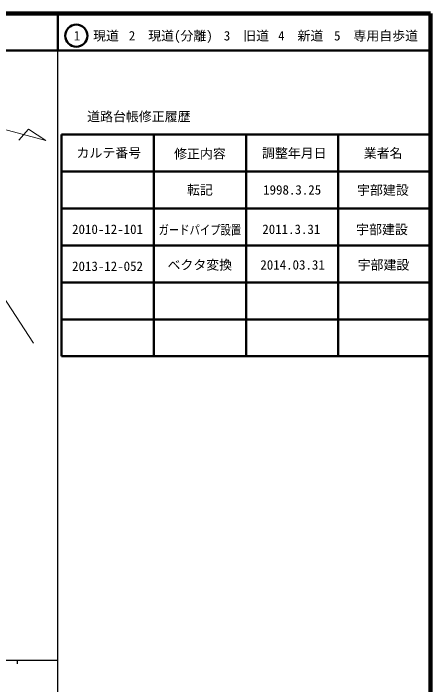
# Model space of a CAD drawing. Units: millimetres, scale not verified. Extents: x 40000 to 680000, y 20000 to 380000.
# Drawn here: x 566993 to 680000, y 198357 to 380000 of the extents above; entities that cross this region are included whole.
import ezdxf
from ezdxf.enums import TextEntityAlignment as Align

# ---------------------------------------------------------------- set-up
doc = ezdxf.new("R2010")
doc.units = ezdxf.units.MM
doc.header["$LTSCALE"] = 1000
for name, color, linetype, lineweight in [('M-STR-HTXT', 7, 'Continuous', 13), ('M-TTL', 2, 'Continuous', 140), ('M-TTL-BAND', 7, 'Continuous', 25), ('M-TTL-FRAM', 2, 'Continuous', 50), ('M-TTL-LINE', 7, 'Continuous', 50)]:
    doc.layers.add(name, color=color, linetype=linetype, lineweight=lineweight)
doc.layers.add('M-TTL-TXT', color=7, linetype='Continuous')
doc.styles.add('ＭＳ ゴシック', font='')
doc.styles.get('ＭＳ ゴシック').set_extended_font_data('MS Gothic')

msp = doc.modelspace()

# ---------------------------------------------------------------- linework, layer by layer
at = {"layer": 'M-STR-HTXT'}
for p, q in [((546753, 353274), (575762, 345627)), ((571093, 348683), (568487, 345720)), ((575762, 345627), (571093, 348683)), ((572459, 290789), (559065, 311112))]:
    msp.add_line(p, q, dxfattribs=at)
at = {"layer": 'M-TTL'}
for p, q in [((680000, 380000), (40000, 380000)), ((680000, 20000), (680000, 380000))]:
    msp.add_line(p, q, dxfattribs=at)
at = {"layer": 'M-TTL-BAND'}
for p, q in [((579000, 20000), (579000, 370000)), ((40000, 205000), (579000, 205000)), ((568000, 205000), (568000, 204000))]:
    msp.add_line(p, q, dxfattribs=at)
at = {"layer": 'M-TTL-FRAM'}
for p, q in [((580000, 347197), (580000, 287197)), ((580000, 347197), (680000, 347197)), ((580000, 287197), (680000, 287197))]:
    msp.add_line(p, q, dxfattribs=at)
at = {"layer": 'M-TTL-LINE'}
for p, q in [((579000, 380000), (579000, 370000)), ((40000, 370000), (680000, 370000)), ((605000, 347197), (605000, 287197)), ((630000, 347197), (630000, 287197)), ((655000, 347197), (655000, 287197)), ((580000, 337197), (680000, 337197)), ((580000, 327197), (680000, 327197)), ((580000, 317197), (680000, 317197)), ((580000, 307197), (680000, 307197)), ((580000, 297197), (680000, 297197))]:
    msp.add_line(p, q, dxfattribs=at)
msp.add_circle((584031, 373958), 3000, dxfattribs=at)

# ---------------------------------------------------------------- texts
at = {"layer": 'M-TTL-TXT', "style": 'ＭＳ ゴシック'}
for s, p in [('1\u3000現道', (589448, 373958)), ('2\u3000現道(分離)', (609619, 373958)), ('3\u3000旧道', (630121, 373958)), ('4\u3000新道', (644824, 373958)), ('5\u3000専用自歩道', (665228, 373958)), ('道路台帳修正履歴', (600968, 352113)), ('カルテ番号', (592839, 342277)), ('修正内容', (617509, 342023)), ('調整年月日', (643089, 342197)), ('業者名', (667134, 342197)), ('転記', (617500, 332245)), ('1998.3.25', (642500, 332245)), ('宇部建設', (667077, 332189)), ('2010-12-101', (592489, 321583)), ('2011.3.31', (642268, 321583)), ('宇部建設', (666845, 321526)), ('2013-12-052', (592489, 311583)), ('ベクタ変換', (617489, 311951)), ('2014.03.31', (642613, 311951)), ('宇部建設', (667233, 311951))]:
    msp.add_text(s, height=2566, dxfattribs=at).set_placement(p, align=Align.MIDDLE_CENTER)
at = {"layer": 'M-TTL-TXT', "style": 'ＭＳ ゴシック', "width": 0.8}
msp.add_text('ガードパイプ設置', height=2566, dxfattribs=at).set_placement((617500, 321431), align=Align.MIDDLE_CENTER)

doc.saveas('drawing.dxf')
